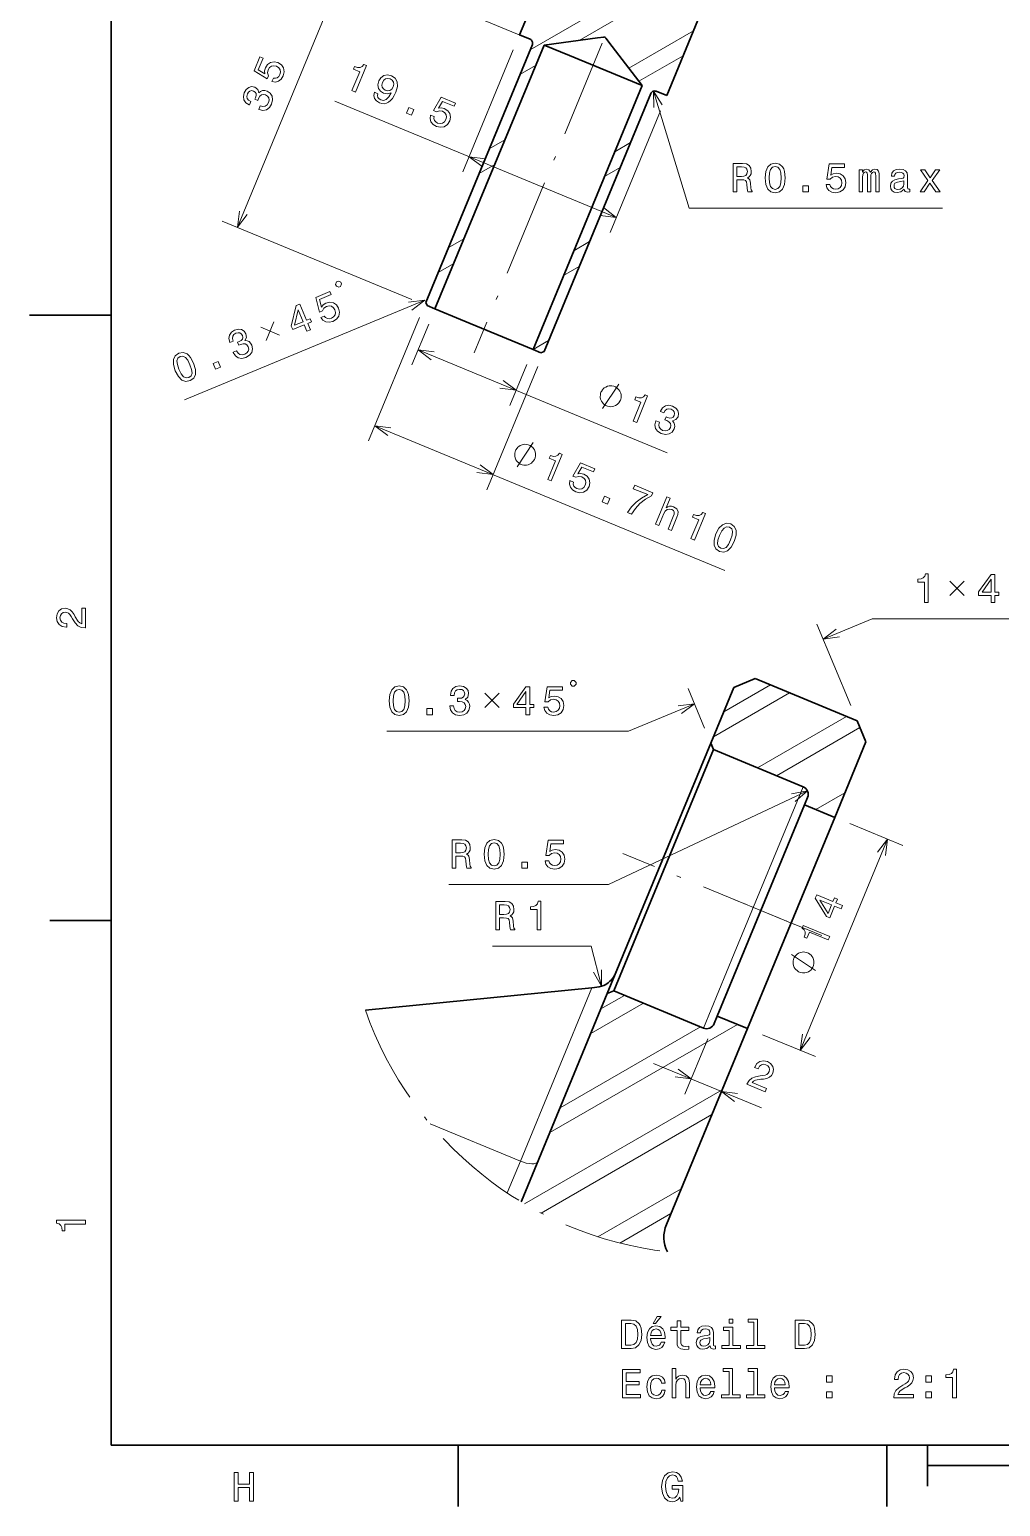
# Model space of a CAD drawing. Extents: x 0 to 420, y 0 to 297.
# Drawn here: x 0 to 118.9, y 2.5 to 183.5 of the extents above; entities that cross this region are included whole.
import ezdxf

# ---------------------------------------------------------------- set-up
doc = ezdxf.new("R2010")
doc.units = 0
doc.linetypes.add('DASHDOT', pattern=[18.5, 12, -3, 0.5, -3])

msp = doc.modelspace()

# ---------------------------------------------------------------- linework, layer by layer
at = {"color": 7, "lineweight": 35}
for p, q in [((10, 287), (10, 10)), ((61.587486, 181.661652), (48.524406, 150.054749)), ((49.657463, 149.261856), (63.026108, 181.608093)), ((61.671776, 144.296356), (75.040421, 176.642593)), ((76.097084, 175.664856), (63.034004, 144.057953)), ((83.447769, 96.03389), (74.68541, 74.832825)), ((83.773102, 95.250206), (75.327454, 74.815453)), ((41.143539, 63.315815), (68.891487, 66.050232)), ((70.766739, 65.351379), (60.245987, 39.895782)), ((78.001923, 37.04118), (87.932968, 61.069939)), ((10, 10), (410, 10)), ((110, 7.5), (310, 7.5))]:
    msp.add_line(p, q, dxfattribs=at)
at = {"color": 7, "lineweight": 13}
for p, q in [((61.177753, 182.372009), (36.979076, 192.373291)), ((61.32473, 181.025909), (80.119507, 191.877075)), ((25.45879, 159.263123), (38.827435, 191.60936)), ((37.405132, 174.713181), (71.872139, 160.468018)), ((80.787491, 161.60408), (111.839653, 161.60408)), ((46.838715, 150.426834), (23.610432, 160.027039)), ((48.404694, 150.343124), (18.999958, 138.136353)), ((47.587852, 144.254303), (78.119331, 131.635712)), ((42.282219, 134.951416), (85.186211, 117.219261)), ((103.203514, 111.284958), (125.328247, 111.284958)), ((73.350929, 97.530449), (43.754147, 97.530449)), ((94.770821, 90.704865), (86.325172, 70.270111)), ((95.293388, 90.207085), (70.911888, 78.713493)), ((94.408401, 58.393509), (105.103317, 84.2705)), ((68.891487, 66.050232), (60.118248, 44.822842)), ((63.723831, 48.310631), (86.703621, 61.578022)), ((60.629448, 39.595886), (84.833237, 53.569954)), ((62.668804, 38.463909), (83.579636, 50.536781))]:
    msp.add_line(p, q, dxfattribs=at)
at = {"color": 7, "lineweight": 35, "ltscale": 0.14939}
msp.add_line((60.022526, 182.849472), (62.30497, 188.371979), dxfattribs=at)
at = {"color": 7, "lineweight": 13, "ltscale": 0.333331}
msp.add_line((67.318962, 182.177277), (78.865906, 188.843903), dxfattribs=at)
at = {"color": 7, "lineweight": 35, "ltscale": 0.25}
for p, q in [((78.044006, 175.401215), (81.863617, 184.643005)), ((10, 148.5), (0, 148.5))]:
    msp.add_line(p, q, dxfattribs=at)
at = {"color": 7, "lineweight": 35, "ltscale": 0.035}
for p, q in [((61.316376, 182.314728), (60.022526, 182.849472)), ((78.044006, 175.401215), (76.750153, 175.935974))]:
    msp.add_line(p, q, dxfattribs=at)
at = {"color": 7, "lineweight": 13, "ltscale": 0.228446}
msp.add_line((73.409058, 178.765198), (81.322647, 183.334106), dxfattribs=at)
at = {"color": 7, "linetype": 'DASHDOT', "lineweight": 13}
for p, q in [((70.148613, 181.82399), (54.472687, 143.895157)), ((93.630432, 73.863632), (72.690819, 82.517944))]:
    msp.add_line(p, q, dxfattribs=at)
at = {"color": 7, "lineweight": 35, "ltscale": 0.084593}
for p, q in [((66.153282, 180.315643), (63.026108, 181.608093)), ((49.657463, 149.261856), (52.784634, 147.969391))]:
    msp.add_line(p, q, dxfattribs=at)
at = {"color": 7, "lineweight": 13, "ltscale": 0.403959}
for p, q in [((59.258606, 181.001114), (53.086739, 166.067902)), ((77.280083, 173.552856), (71.108215, 158.619659))]:
    msp.add_line(p, q, dxfattribs=at)
at = {"color": 7, "lineweight": 35, "ltscale": 0.240407}
for p, q in [((75.040421, 176.642593), (66.153282, 180.315643)), ((52.784634, 147.969391), (61.671776, 144.296356))]:
    msp.add_line(p, q, dxfattribs=at)
at = {"color": 7, "lineweight": 13, "ltscale": 0.156767}
msp.add_line((74.638466, 177.165588), (80.069046, 180.300934), dxfattribs=at)
at = {"color": 7, "lineweight": 13, "ltscale": 0.055384}
for p, q in [((60.071129, 177.992737), (61.989693, 179.100418)), ((56.310318, 168.893219), (58.228882, 170.000916)), ((71.689476, 168.53479), (73.60804, 169.642471)), ((55.056709, 165.860046), (56.975277, 166.967743)), ((70.435867, 165.501617), (72.354431, 166.609299)), ((51.295898, 156.760544), (53.214462, 157.868225)), ((66.675056, 156.4021), (68.593628, 157.509796)), ((50.042297, 153.727386), (51.960861, 154.835052)), ((65.421455, 153.368927), (67.340019, 154.476624))]:
    msp.add_line(p, q, dxfattribs=at)
at = {"color": 7, "lineweight": 13, "ltscale": 0.375}
msp.add_line((76.413368, 175.952148), (80.787491, 161.60408), dxfattribs=at)
at = {"color": 7, "lineweight": 35, "ltscale": 0.010607}
msp.add_line((48.687073, 149.662903), (48.524406, 150.054749), dxfattribs=at)
at = {"color": 7, "lineweight": 35, "ltscale": 0.02625}
for p, q in [((49.657463, 149.261856), (48.687073, 149.662903)), ((62.642166, 143.895294), (61.671776, 144.296356))]:
    msp.add_line(p, q, dxfattribs=at)
at = {"color": 7, "lineweight": 13, "ltscale": 0.408561}
for p, q in [((47.760483, 148.20639), (41.518295, 133.103058)), ((62.270084, 142.209595), (56.027893, 127.106255))]:
    msp.add_line(p, q, dxfattribs=at)
at = {"color": 7, "lineweight": 13, "ltscale": 0.135459}
for p, q in [((48.893536, 147.413498), (46.823929, 142.40596)), ((60.907852, 142.447998), (58.838249, 137.44046))]:
    msp.add_line(p, q, dxfattribs=at)
at = {"color": 7, "lineweight": 13, "ltscale": 0.054465}
msp.add_line((61.692474, 144.287811), (63.579208, 145.377106), dxfattribs=at)
at = {"color": 7, "lineweight": 35, "ltscale": 0.010606}
msp.add_line((62.642166, 143.895294), (63.034004, 144.057953), dxfattribs=at)
at = {"color": 7, "lineweight": 13, "ltscale": 0.270611}
msp.add_line((100.596222, 100.64798), (96.446075, 110.645226), dxfattribs=at)
at = {"color": 7, "lineweight": 13, "ltscale": 0.162158}
msp.add_line((97.212883, 108.798065), (103.203514, 111.284958), dxfattribs=at)
at = {"color": 7, "lineweight": 13, "ltscale": 0.165357}
msp.add_line((85.035095, 99.874519), (90.763237, 103.181664), dxfattribs=at)
at = {"color": 7, "lineweight": 35, "ltscale": 0.070711}
for p, q in [((86.2743, 102.872841), (88.886581, 103.957283)), ((102.447418, 96.188522), (101.362991, 98.800804))]:
    msp.add_line(p, q, dxfattribs=at)
at = {"color": 7, "lineweight": 35, "ltscale": 0.3375}
msp.add_line((88.886581, 103.957283), (101.362991, 98.800804), dxfattribs=at)
at = {"color": 7, "lineweight": 13, "ltscale": 0.131334}
msp.add_line((82.68103, 97.881081), (80.666862, 102.732994), dxfattribs=at)
at = {"color": 7, "lineweight": 35, "ltscale": 0.185001}
msp.add_line((86.2743, 102.872841), (83.447769, 96.03389), dxfattribs=at)
at = {"color": 7, "lineweight": 13, "ltscale": 0.268842}
msp.add_line((83.781494, 96.841347), (93.094437, 102.218178), dxfattribs=at)
at = {"color": 7, "lineweight": 13, "ltscale": 0.218788}
msp.add_line((81.43367, 100.885834), (73.350929, 97.530449), dxfattribs=at)
at = {"color": 7, "lineweight": 13, "ltscale": 0.315309}
msp.add_line((89.165428, 93.021561), (100.088043, 99.327736), dxfattribs=at)
at = {"color": 7, "lineweight": 13, "ltscale": 0.294932}
msp.add_line((91.496628, 92.058083), (101.713387, 97.956726), dxfattribs=at)
at = {"color": 7, "lineweight": 35, "ltscale": 0.021213}
for p, q in [((83.773102, 95.250206), (83.447769, 96.03389)), ((71.550423, 65.676712), (70.766739, 65.351379))]:
    msp.add_line(p, q, dxfattribs=at)
at = {"color": 7, "lineweight": 35, "ltscale": 0.250001}
msp.add_line((98.627785, 86.946686), (102.447418, 96.188522), dxfattribs=at)
at = {"color": 7, "lineweight": 35, "ltscale": 0.2975}
for p, q in [((94.770821, 90.704865), (83.773102, 95.250206)), ((82.548149, 61.131371), (71.550423, 65.676712))]:
    msp.add_line(p, q, dxfattribs=at)
at = {"color": 7, "lineweight": 35, "ltscale": 0.025}
for p, q in [((95.313034, 89.39872), (94.931068, 88.474533)), ((84.236252, 62.597782), (83.854286, 61.673595))]:
    msp.add_line(p, q, dxfattribs=at)
at = {"color": 7, "lineweight": 13, "ltscale": 0.10308}
msp.add_line((96.305702, 87.906395), (99.87648, 89.967987), dxfattribs=at)
at = {"color": 7, "lineweight": 35, "ltscale": 0.483683}
for p, q in [((94.931068, 88.474533), (87.541138, 70.594154)), ((91.237854, 69.066307), (98.627785, 86.946686))]:
    msp.add_line(p, q, dxfattribs=at)
at = {"color": 7, "lineweight": 35, "ltscale": 0.1}
for p, q in [((98.627785, 86.946686), (94.931068, 88.474533)), ((87.932968, 61.069939), (84.236252, 62.597782))]:
    msp.add_line(p, q, dxfattribs=at)
at = {"color": 7, "lineweight": 13, "ltscale": 0.175169}
for p, q in [((100.476189, 86.182884), (106.951675, 83.506577)), ((89.781273, 60.305893), (96.256752, 57.629585))]:
    msp.add_line(p, q, dxfattribs=at)
at = {"color": 7, "lineweight": 13, "ltscale": 0.488602}
msp.add_line((70.911888, 78.713493), (51.367798, 78.713493), dxfattribs=at)
at = {"color": 7, "linetype": 'DASHDOT', "lineweight": 13, "ltscale": 0.303258}
msp.add_line((97.037315, 72.455574), (85.826729, 77.08889), dxfattribs=at)
at = {"color": 7, "lineweight": 35, "ltscale": 0.1875}
for p, q in [((10, 74.300003), (2.5, 74.300003)), ((52.5, 10), (52.5, 2.5)), ((105, 10), (105, 2.5))]:
    msp.add_line(p, q, dxfattribs=at)
at = {"color": 7, "lineweight": 35, "ltscale": 0.256483}
msp.add_line((74.68541, 74.832825), (70.766739, 65.351379), dxfattribs=at)
at = {"color": 7, "lineweight": 35, "ltscale": 0.247213}
msp.add_line((75.327454, 74.815453), (71.550423, 65.676712), dxfattribs=at)
at = {"color": 7, "lineweight": 13, "ltscale": 0.301801}
msp.add_line((68.785919, 71.153946), (56.713875, 71.153946), dxfattribs=at)
at = {"color": 7, "lineweight": 13, "ltscale": 0.126515}
msp.add_line((70.058563, 66.255974), (68.785919, 71.153946), dxfattribs=at)
at = {"color": 7, "lineweight": 35, "ltscale": 0.21631}
for p, q in [((87.541138, 70.594154), (84.236252, 62.597782)), ((87.932968, 61.069939), (91.237854, 69.066307))]:
    msp.add_line(p, q, dxfattribs=at)
at = {"color": 7, "lineweight": 13, "ltscale": 0.247213}
msp.add_line((86.325172, 70.270111), (82.548149, 61.131371), dxfattribs=at)
at = {"color": 7, "lineweight": 13, "ltscale": 0.18637}
msp.add_line((68.738243, 60.443314), (75.19429, 64.170708), dxfattribs=at)
at = {"color": 7, "lineweight": 13, "ltscale": 0.082885}
msp.add_line((69.991852, 63.476482), (72.863083, 65.134193), dxfattribs=at)
at = {"color": 7, "lineweight": 13, "ltscale": 0.006045}
msp.add_line((84.163033, 62.420612), (84.372421, 62.541504), dxfattribs=at)
at = {"color": 7, "lineweight": 13, "ltscale": 0.496823}
msp.add_line((64.977432, 51.343803), (82.187889, 61.280266), dxfattribs=at)
at = {"color": 7, "lineweight": 13, "ltscale": 0.183418}
msp.add_line((83.09037, 59.825241), (80.288033, 53.044823), dxfattribs=at)
at = {"color": 7, "lineweight": 13, "ltscale": 0.357577}
msp.add_line((76.431061, 56.802986), (89.649651, 51.339767), dxfattribs=at)
at = {"color": 7, "lineweight": 13, "ltscale": 0.298896}
msp.add_line((49.06892, 49.389511), (60.118248, 44.822842), dxfattribs=at)
at = {"color": 7, "lineweight": 13, "ltscale": 0.105445}
msp.add_line((60.118248, 44.822842), (58.507217, 40.924858), dxfattribs=at)
at = {"color": 7, "lineweight": 35, "ltscale": 0.001626}
msp.add_line((60.220703, 39.835869), (60.245987, 39.895782), dxfattribs=at)
at = {"color": 7, "lineweight": 13, "ltscale": 0.294255}
msp.add_line((69.625542, 35.552181), (79.818825, 41.437275), dxfattribs=at)
at = {"color": 7, "lineweight": 13, "ltscale": 0.181046}
msp.add_line((72.29361, 34.783188), (78.565216, 38.404102), dxfattribs=at)
at = {"color": 7, "lineweight": 35, "ltscale": 0.125}
msp.add_line((110, 10), (110, 5), dxfattribs=at)
at = {"color": 7, "lineweight": 35}
for points in [[(70.461266, 182.590729), (70.449028, 182.590424), (70.336449, 182.576218), (69.576538, 182.475662), (63.026108, 181.608093)], [(70.461266, 182.590729), (70.468658, 182.587601), (70.477577, 182.57814), (70.58036, 182.445541), (71.380341, 181.404785), (75.040421, 176.642593)]]:
    msp.add_lwpolyline(points, dxfattribs=at)
at = {"color": 7, "lineweight": 13}
for points in [[(29.686928, 177.119324), (30.111496, 177.063904), (30.504177, 177.168991), (30.829308, 177.427521), (31.076439, 177.827423), (31.187103, 178.33284), (31.110901, 178.795441), (30.84367, 179.178741), (30.414188, 179.459915), (29.947983, 179.55983), (29.515278, 179.47673), (29.151745, 179.217712), (28.885654, 178.798355), (28.797112, 178.425674), (28.839195, 178.091782), (28.021553, 178.582504), (28.607155, 179.999405), (28.224964, 180.157364), (27.5103, 178.428192), (29.119545, 177.462952), (29.273647, 177.835815), (29.166317, 178.196686), (29.22963, 178.574341), (29.404182, 178.85144), (29.64772, 179.018188), (29.935818, 179.068283), (30.250637, 178.998184), (30.523083, 178.825562), (30.689819, 178.582031), (30.739918, 178.29393), (30.66983, 177.979111), (30.535107, 177.74556), (30.34893, 177.59877), (30.123348, 177.52829), (29.866074, 177.55278)], [(39.488071, 176.016388), (39.912209, 175.841095), (41.258705, 179.099014), (40.941765, 179.230011), (40.740364, 178.980362), (40.493595, 178.858627), (40.191017, 178.852707), (39.821384, 178.961823), (39.684616, 178.630905), (40.439671, 178.318832)], [(42.237442, 175.818665), (42.155174, 175.42157), (42.238087, 175.054428), (42.481823, 174.746323), (42.874329, 174.507706), (43.162804, 174.426682), (43.444504, 174.408478), (43.713955, 174.466278), (43.975826, 174.59816), (44.2216, 174.796722), (44.455128, 175.071274), (44.66597, 175.409775), (44.862644, 175.819626), (45.055019, 176.509552), (45.025051, 177.084), (44.780937, 177.523224), (44.324604, 177.831879), (43.833168, 177.936768), (43.395802, 177.855591), (43.029533, 177.603149), (42.775814, 177.200516), (42.665462, 176.72226), (42.7439, 176.291473), (42.981548, 175.94223), (43.367466, 175.700882), (43.842186, 175.608368), (44.284832, 175.741928), (43.996437, 175.255402), (43.69511, 174.948822), (43.376194, 174.824158), (43.035023, 174.883301), (42.806145, 175.016098), (42.67141, 175.191833), (42.622311, 175.403137), (42.666241, 175.641449)], [(43.229843, 177.018326), (43.395882, 177.28804), (43.620773, 177.462479), (43.885567, 177.522202), (44.172424, 177.463684), (44.426228, 177.298752), (44.576248, 177.067581), (44.614288, 176.789932), (44.546127, 176.479767), (44.373497, 176.207321), (44.152458, 176.042206), (43.882195, 175.995651), (43.578621, 176.066544), (43.341537, 176.219101), (43.196983, 176.437103), (43.155094, 176.705429)], [(28.079754, 173.719193), (28.112377, 173.705719), (28.590641, 173.595367), (29.016758, 173.67572), (29.373703, 173.932007), (29.641716, 174.356033), (29.762821, 174.873505), (29.707996, 175.321808), (29.478054, 175.689697), (29.09325, 175.94696), (28.802853, 176.023315), (28.536751, 176.013245), (28.294952, 175.916733), (28.076649, 175.745026), (27.950172, 176.151993), (27.593647, 176.424866), (27.201206, 176.505203), (26.843384, 176.418427), (26.536091, 176.163452), (26.290573, 175.741058), (26.191776, 175.290756), (26.263939, 174.884399), (26.503513, 174.539825), (26.908077, 174.290756), (26.940704, 174.277283), (27.112144, 174.692093), (26.829262, 174.852661), (26.664948, 175.062454), (26.615349, 175.312149), (26.682392, 175.6064), (26.819847, 175.833344), (26.990925, 175.970016), (27.193699, 176.011719), (27.425434, 175.965057), (27.636478, 175.82872), (27.744057, 175.65329), (27.756367, 175.419006), (27.674534, 175.141785), (27.594746, 174.961929), (27.962952, 174.809753), (28.048019, 175.041992), (28.211327, 175.318283), (28.413723, 175.491119), (28.649433, 175.546494), (28.906399, 175.494858), (29.155537, 175.331863), (29.300091, 175.113861), (29.337322, 174.847458), (29.261765, 174.545807), (29.0938, 174.271439), (28.865364, 174.114822), (28.585777, 174.072128), (28.256973, 174.147995)], [(46.155869, 173.26059), (46.799065, 172.994751), (47.086086, 173.689224), (46.44289, 173.955048)], [(49.122993, 173.022003), (49.067574, 172.597427), (49.172672, 172.204742), (49.431198, 171.879608), (49.8311, 171.632477), (50.336521, 171.52182), (50.799118, 171.598022), (51.182411, 171.86525), (51.4636, 172.294739), (51.563515, 172.760941), (51.480415, 173.193649), (51.22139, 173.557175), (50.802032, 173.823273), (50.429352, 173.911804), (50.095459, 173.86972), (50.586182, 174.687378), (52.003078, 174.101776), (52.161034, 174.483963), (50.431862, 175.198624), (49.466633, 173.589386), (49.8395, 173.435272), (50.200363, 173.542603), (50.578014, 173.479294), (50.855118, 173.304749), (51.021858, 173.061203), (51.071953, 172.773102), (51.001865, 172.458282), (50.829239, 172.185837), (50.585701, 172.019104), (50.297607, 171.969009), (49.98278, 172.039093), (49.749245, 172.173813), (49.602455, 172.359985), (49.531975, 172.585571), (49.55645, 172.84285)], [(86.180862, 163.60408), (86.649887, 163.60408), (86.649887, 165.081741), (87.12899, 165.081741), (87.482018, 165.06662), (87.703918, 164.996002), (87.824959, 164.82959), (87.875389, 164.532043), (87.900604, 164.07814), (87.930862, 163.780594), (87.991379, 163.60408), (88.52092, 163.60408), (88.52092, 163.699905), (88.40493, 163.84111), (88.364578, 164.103363), (88.329277, 164.668198), (88.243546, 165.086792), (88.127548, 165.217911), (87.945992, 165.313736), (88.14772, 165.439819), (88.288933, 165.616333), (88.379707, 165.838226), (88.409973, 166.10553), (88.339363, 166.529144), (88.137634, 166.846878), (87.804779, 167.038513), (87.350891, 167.10408), (86.180862, 167.10408)], [(87.219772, 166.675415), (87.527405, 166.645142), (87.744263, 166.549316), (87.880432, 166.372803), (87.925819, 166.095428), (87.875389, 165.802933), (87.73922, 165.626419), (87.507233, 165.535645), (87.189507, 165.510422), (86.649887, 165.510422), (86.649887, 166.675415)], [(90.126106, 165.313736), (90.201759, 164.521942), (90.438789, 163.957108), (90.817032, 163.614166), (91.341522, 163.50322), (91.860977, 163.614166), (92.23922, 163.957108), (92.471207, 164.521942), (92.551903, 165.313736), (92.471207, 166.100479), (92.375389, 166.413162), (92.23922, 166.670364), (91.860977, 167.013306), (91.341522, 167.129303), (90.817032, 167.013306), (90.438789, 166.665314), (90.201759, 166.100479)], [(90.61026, 165.313736), (90.650604, 165.923965), (90.776688, 166.362732), (91.003632, 166.619934), (91.341522, 166.710709), (91.674377, 166.619934), (91.901321, 166.362732), (92.027405, 165.923965), (92.067749, 165.313736), (92.027405, 164.698456), (91.901321, 164.259705), (91.674377, 164.002502), (91.341522, 163.916763), (91.003632, 164.002502), (90.776688, 164.259705), (90.650604, 164.698456)], [(97.562851, 164.516907), (97.673805, 164.103363), (97.920921, 163.780594), (98.284035, 163.578857), (98.748009, 163.50322), (99.257378, 163.593994), (99.655792, 163.84111), (99.907951, 164.234482), (100.003777, 164.7388), (99.918037, 165.207825), (99.675964, 165.575989), (99.297722, 165.813019), (98.808533, 165.898743), (98.430283, 165.838226), (98.137779, 165.671799), (98.278992, 166.614883), (99.812134, 166.614883), (99.812134, 167.028427), (97.941093, 167.028427), (97.663719, 165.172516), (98.067177, 165.172516), (98.35968, 165.409561), (98.73288, 165.495285), (99.055649, 165.439819), (99.302765, 165.278427), (99.459106, 165.031311), (99.51458, 164.713593), (99.459106, 164.395874), (99.297722, 164.148743), (99.050606, 163.992401), (98.73288, 163.936935), (98.465591, 163.972229), (98.25882, 164.088226), (98.107521, 164.269791), (98.031876, 164.516907)], [(101.629135, 163.60408), (102.037636, 163.60408), (102.037636, 165.414597), (102.062851, 165.686935), (102.138504, 165.883621), (102.254494, 165.999619), (102.405792, 166.044998), (102.526833, 166.004654), (102.607521, 165.903793), (102.647865, 165.73233), (102.662994, 165.505371), (102.662994, 163.60408), (103.04628, 163.60408), (103.04628, 165.414597), (103.071503, 165.681885), (103.147148, 165.878571), (103.268188, 165.999619), (103.419479, 166.044998), (103.54052, 166.004654), (103.621208, 165.903793), (103.671646, 165.505371), (103.671646, 163.60408), (104.080147, 163.60408), (104.080147, 165.475113), (104.054932, 165.863449), (103.974236, 166.160995), (103.812851, 166.34256), (103.550606, 166.408112), (103.242966, 166.307251), (103.005936, 166.01474), (102.819336, 166.302216), (102.506653, 166.408112), (102.219193, 166.307251), (102.022507, 166.024826), (102.022507, 166.312286), (101.629135, 166.312286)], [(107.150459, 163.957108), (107.150459, 163.941971), (107.175674, 163.770508), (107.251328, 163.649475), (107.569046, 163.55365), (107.81617, 163.593994), (107.81617, 163.936935), (107.710258, 163.921799), (107.569046, 163.987366), (107.543831, 164.189087), (107.543831, 165.59111), (107.483315, 165.949188), (107.306801, 166.20134), (106.999161, 166.352631), (106.565445, 166.408112), (106.141815, 166.347595), (105.829132, 166.176117), (105.632446, 165.908844), (105.566887, 165.555817), (105.566887, 165.525543), (105.965302, 165.525543), (106.000603, 165.737366), (106.111557, 165.888672), (106.293114, 165.979431), (106.550316, 166.01474), (106.79744, 165.989532), (106.973946, 165.913879), (107.079857, 165.782745), (107.115158, 165.601196), (107.094986, 165.389374), (107.014297, 165.283478), (106.812561, 165.233047), (106.434326, 165.192688), (106.000603, 165.101913), (105.69297, 164.940536), (105.511414, 164.68837), (105.455933, 164.31517), (105.506371, 163.98233), (105.662704, 163.735199), (105.914871, 163.578857), (106.262856, 163.523392), (106.731873, 163.629303)], [(107.100029, 164.552216), (107.039513, 164.289963), (106.878128, 164.088226), (106.636047, 163.957108), (106.338501, 163.911713), (106.146858, 163.936935), (106.010689, 164.017624), (105.924957, 164.158844), (105.899742, 164.35553), (105.919914, 164.532043), (106.000603, 164.658112), (106.323372, 164.799316), (106.731873, 164.859848), (107.100029, 164.980881)], [(109.600464, 163.60408), (110.296425, 164.658112), (111.012566, 163.60408), (111.54715, 163.60408), (110.57885, 165.001053), (111.491669, 166.312286), (110.977264, 166.312286), (110.316597, 165.328857), (109.655937, 166.312286), (109.131439, 166.312286), (110.029137, 164.996002), (109.081009, 163.60408)], [(94.729568, 163.60408), (95.425529, 163.60408), (95.425529, 164.35553), (94.729568, 164.35553)], [(37.884315, 151.930908), (38.099815, 152.020355), (38.225857, 152.325317), (38.136398, 152.540833), (37.831432, 152.66687), (37.615932, 152.577408), (37.489891, 152.272446), (37.579353, 152.056946)], [(35.6726, 148.211502), (35.933624, 147.872101), (36.28561, 147.668747), (36.698315, 147.621658), (37.155842, 147.729675), (37.591476, 148.00882), (37.864697, 148.389801), (37.94677, 148.849792), (37.841908, 149.35231), (37.582897, 149.752625), (37.21817, 149.999817), (36.777954, 150.07373), (36.293274, 149.965347), (35.96714, 149.764435), (35.760796, 149.498581), (35.529633, 150.423737), (36.94561, 151.011536), (36.787056, 151.393494), (35.059002, 150.676117), (35.514385, 148.855698), (35.887012, 149.010376), (36.066288, 149.341446), (36.378094, 149.563721), (36.697464, 149.63623), (36.987576, 149.581924), (37.226711, 149.413635), (37.399765, 149.141464), (37.470348, 148.826752), (37.416042, 148.536636), (37.247749, 148.297501), (36.975578, 148.124451), (36.715176, 148.054565), (36.479733, 148.082428), (36.27039, 148.192108), (36.105774, 148.391327)], [(33.983383, 146.521912), (34.402588, 146.695923), (34.070011, 147.49707), (34.531136, 147.688507), (34.376446, 148.061127), (33.915321, 147.869705), (33.089676, 149.858597), (32.665813, 149.682632), (32.060013, 147.143188), (32.230167, 146.733307), (33.650806, 147.323059)], [(32.46674, 147.268356), (32.894768, 149.144257), (33.496117, 147.695679)], [(24.940887, 143.958496), (24.954422, 143.925888), (25.214573, 143.509674), (25.572708, 143.265198), (26.006336, 143.194016), (26.495674, 143.304321), (26.947216, 143.58461), (27.225449, 143.940369), (27.322987, 144.363098), (27.232803, 144.817108), (27.081459, 145.076447), (26.886173, 145.257492), (26.64695, 145.360214), (26.371166, 145.393158), (26.569511, 145.77037), (26.510349, 146.215424), (26.289661, 146.549728), (25.975292, 146.741394), (25.577702, 146.778381), (25.105415, 146.653305), (24.717148, 146.404755), (24.480835, 146.066391), (24.406586, 145.653336), (24.516544, 145.191147), (24.530079, 145.158539), (24.944626, 145.330643), (24.858135, 145.644211), (24.890293, 145.908737), (25.031784, 146.120361), (25.287258, 146.281036), (25.544933, 146.344315), (25.762535, 146.319977), (25.93541, 146.206085), (26.066277, 146.009232), (26.119102, 145.763596), (26.071121, 145.563477), (25.914165, 145.389114), (25.660271, 145.250946), (25.476681, 145.180191), (25.629436, 144.812225), (25.853802, 144.91629), (26.16465, 144.996185), (26.429974, 144.975281), (26.635803, 144.847763), (26.780994, 144.629547), (26.841908, 144.338135), (26.789974, 144.081757), (26.627922, 143.867065), (26.361198, 143.707184), (26.048416, 143.631958), (25.77615, 143.682739), (25.54826, 143.85025), (25.369408, 144.136383)], [(17.857124, 141.678528), (18.230568, 140.976257), (18.66605, 140.545471), (19.14687, 140.373749), (19.673824, 140.472382), (20.111042, 140.774017), (20.328892, 141.235764), (20.326588, 141.846375), (20.097538, 142.608612), (19.721375, 143.304291), (19.512989, 143.556335), (19.288616, 143.741669), (18.807793, 143.913391), (18.283566, 143.82135), (17.843624, 143.513123), (17.627705, 143.046722), (17.625351, 142.434174)], [(18.304276, 141.864166), (18.107574, 142.443237), (18.055798, 142.896805), (18.166786, 143.221359), (18.444054, 143.434753), (18.786274, 143.478531), (19.09449, 143.328003), (19.379162, 142.9711), (19.650387, 142.422974), (19.849026, 141.839249), (19.900803, 141.385681), (19.789814, 141.061127), (19.51527, 140.854309), (19.170322, 140.803955), (18.862106, 140.954498), (18.577438, 141.311371)], [(22.764278, 141.864532), (23.407059, 142.131363), (23.11895, 142.825378), (22.47617, 142.558533)], [(72.368927, 138.070007), (72.41349, 138.177826), (72.448708, 138.415741), (72.461639, 138.599762), (72.452293, 138.729858), (72.411316, 138.936157), (72.316429, 139.164734), (72.199257, 139.339386), (72.113716, 139.437866), (71.974266, 139.558624), (71.780907, 139.70166), (71.673088, 139.746216), (71.565262, 139.790771), (71.327339, 139.825989), (71.143326, 139.838928), (71.013229, 139.829575), (70.806931, 139.788605), (70.578362, 139.69371), (70.403694, 139.576538), (70.305222, 139.490997), (70.184471, 139.351547), (70.041435, 139.158188), (69.996872, 139.050369), (69.952309, 138.942535), (69.917099, 138.70462), (69.904167, 138.520615), (69.913513, 138.390503), (69.954491, 138.184219), (70.049377, 137.955643), (70.16655, 137.780975), (70.25209, 137.682495), (70.391541, 137.561752), (70.5849, 137.418716), (70.692719, 137.374146), (70.800537, 137.32959), (71.03846, 137.294373), (71.222473, 137.281448), (71.352577, 137.290802), (71.558868, 137.331772), (71.787445, 137.426666), (71.962105, 137.543823), (72.060577, 137.629364), (72.181335, 137.768814), (72.324371, 137.962189)], [(73.943695, 135.525574), (74.367828, 135.350281), (75.714325, 138.608215), (75.397392, 138.739197), (75.195992, 138.489563), (74.949219, 138.367813), (74.646645, 138.361908), (74.277008, 138.471008), (74.140236, 138.140106), (74.895294, 137.828033)], [(76.725746, 135.565384), (76.712257, 135.532745), (76.601906, 135.054504), (76.682274, 134.628372), (76.93856, 134.271423), (77.362579, 134.003418), (77.880051, 133.882324), (78.328354, 133.937134), (78.696243, 134.167084), (78.953506, 134.55188), (79.029869, 134.842285), (79.019798, 135.108383), (78.923279, 135.350189), (78.751572, 135.568481), (79.158546, 135.694962), (79.431412, 136.051483), (79.511749, 136.443939), (79.424988, 136.801758), (79.169998, 137.109039), (78.747604, 137.354553), (78.297302, 137.453354), (77.890945, 137.381195), (77.546371, 137.141632), (77.29731, 136.737061), (77.283821, 136.704437), (77.698639, 136.53299), (77.859207, 136.815872), (78.069, 136.980194), (78.318695, 137.029785), (78.612946, 136.962738), (78.839905, 136.825287), (78.976563, 136.654205), (79.018265, 136.451431), (78.971603, 136.219696), (78.835266, 136.008652), (78.659836, 135.901077), (78.425552, 135.888763), (78.148331, 135.970612), (77.968483, 136.050385), (77.816299, 135.68219), (78.048538, 135.597107), (78.324829, 135.433807), (78.497658, 135.231415), (78.55304, 134.995697), (78.501404, 134.738739), (78.338409, 134.489594), (78.120415, 134.345032), (77.854004, 134.3078), (77.552353, 134.383362), (77.277985, 134.551331), (77.121376, 134.77977), (77.078674, 135.059357), (77.154541, 135.388153)], [(61.894798, 130.903229), (61.939358, 131.011047), (61.974571, 131.248962), (61.987503, 131.432983), (61.978157, 131.56308), (61.93718, 131.769379), (61.842293, 131.997955), (61.725121, 132.172607), (61.63958, 132.271088), (61.50013, 132.391846), (61.30677, 132.534882), (61.198952, 132.579437), (61.091133, 132.623993), (60.85321, 132.65921), (60.669197, 132.67215), (60.539093, 132.662796), (60.332802, 132.621826), (60.104225, 132.526932), (59.929562, 132.40976), (59.831089, 132.324219), (59.710335, 132.184769), (59.567299, 131.991409), (59.522739, 131.883591), (59.478176, 131.775757), (59.442963, 131.537842), (59.430031, 131.353836), (59.439377, 131.223724), (59.480354, 131.017441), (59.575241, 130.788864), (59.692413, 130.614197), (59.777954, 130.515717), (59.917404, 130.394974), (60.110764, 130.251938), (60.218582, 130.207367), (60.326405, 130.162811), (60.564327, 130.127594), (60.748337, 130.11467), (60.878441, 130.124023), (61.084732, 130.164993), (61.313309, 130.259888), (61.487972, 130.377045), (61.586445, 130.462585), (61.707199, 130.602036), (61.850235, 130.79541)], [(63.469559, 128.358795), (63.893696, 128.183502), (65.240189, 131.441437), (64.923256, 131.572418), (64.721855, 131.322784), (64.475082, 131.201035), (64.172508, 131.195129), (63.802872, 131.30423), (63.666107, 130.973328), (64.421158, 130.661255)], [(66.198982, 128.218445), (66.143562, 127.793877), (66.248657, 127.401192), (66.507187, 127.076065), (66.907089, 126.828934), (67.412506, 126.718269), (67.875107, 126.794472), (68.2584, 127.061699), (68.539589, 127.491188), (68.639503, 127.95739), (68.556404, 128.390106), (68.297379, 128.753632), (67.878021, 129.019714), (67.505341, 129.108261), (67.171448, 129.066177), (67.66217, 129.88382), (69.079063, 129.298218), (69.237022, 129.680405), (67.507851, 130.395081), (66.542618, 128.785828), (66.915489, 128.631714), (67.276352, 128.739059), (67.653999, 128.675751), (67.931107, 128.50119), (68.097847, 128.25766), (68.147942, 127.969559), (68.07785, 127.654732), (67.905228, 127.382294), (67.66169, 127.215553), (67.373596, 127.165451), (67.058769, 127.235542), (66.825226, 127.370262), (66.678444, 127.556442), (66.607964, 127.782021), (66.632439, 128.039307)], [(73.263855, 124.310829), (73.734596, 124.116272), (74.206253, 124.821739), (74.773232, 125.427788), (75.430885, 125.936325), (76.187721, 126.354767), (76.347603, 126.741615), (74.129044, 127.658539), (73.953751, 127.234406), (75.724869, 126.502403), (74.952126, 126.085083), (74.293663, 125.587791), (73.734383, 125.000389)], [(70.13736, 125.603004), (70.780556, 125.337173), (71.067581, 126.031639), (70.424385, 126.29747)], [(76.676918, 122.900215), (77.087074, 122.730698), (77.684235, 124.17556), (77.862946, 124.489143), (78.098282, 124.675644), (78.369659, 124.738106), (78.672424, 124.678459), (78.876884, 124.539391), (78.964699, 124.355759), (78.947929, 124.117119), (78.855652, 123.827843), (78.210335, 122.266457), (78.620491, 122.096939), (79.300484, 123.742218), (79.41861, 124.080841), (79.448364, 124.390511), (79.277397, 124.755844), (78.885201, 125.021622), (78.638672, 125.085312), (78.401657, 125.07959), (78.176079, 125.009109), (77.971252, 124.870026), (78.470169, 126.077187), (78.060013, 126.246704)], [(81.010567, 121.109123), (81.434708, 120.93383), (82.781204, 124.191757), (82.464264, 124.322746), (82.262863, 124.073112), (82.016098, 123.951363), (81.713516, 123.94545), (81.343887, 124.054565), (81.207115, 123.723648), (81.962173, 123.411583)], [(84.076973, 121.691704), (83.84446, 120.931053), (83.847771, 120.318504), (84.066345, 119.857094), (84.50869, 119.554214), (85.031136, 119.458344), (85.511688, 119.630806), (85.941833, 120.064209), (86.31884, 120.765144), (86.544777, 121.523056), (86.575653, 121.848625), (86.54805, 122.138344), (86.329475, 122.599754), (85.893715, 122.905365), (85.364685, 122.998505), (84.882202, 122.821373), (84.447395, 122.3899)], [(84.524414, 121.506775), (84.794792, 122.055328), (85.078896, 122.412666), (85.386879, 122.563683), (85.733826, 122.518517), (86.006775, 122.30748), (86.118271, 121.983093), (86.0672, 121.529442), (85.871399, 120.950073), (85.599106, 120.396858), (85.314995, 120.03952), (85.007011, 119.888504), (84.666649, 119.936409), (84.387123, 120.144707), (84.275627, 120.469093), (84.326691, 120.922745)], [(109.630753, 113.284958), (110.089684, 113.284958), (110.089684, 116.810165), (109.746742, 116.810165), (109.655968, 116.502533), (109.474411, 116.295761), (109.197029, 116.174728), (108.813751, 116.134377), (108.813751, 115.776306), (109.630753, 115.776306)], [(117.784927, 113.284958), (118.238815, 113.284958), (118.238815, 114.15239), (118.738098, 114.15239), (118.738098, 114.555847), (118.238815, 114.555847), (118.238815, 116.709305), (117.779877, 116.709305), (116.246742, 114.596191), (116.246742, 114.15239), (117.784927, 114.15239)], [(116.670372, 114.555847), (117.784927, 116.12429), (117.784927, 114.555847)], [(6.833213, 110.169449), (6.833213, 112.575073), (6.399496, 112.575073), (6.399496, 110.673775), (6.162464, 110.779686), (5.965778, 110.961243), (5.607709, 111.521034), (5.456412, 111.818588), (5.239553, 112.151443), (4.987392, 112.388474), (4.689842, 112.524643), (4.351945, 112.575073), (3.928314, 112.489334), (3.595461, 112.252304), (3.383646, 111.889191), (3.307997, 111.420174), (3.393732, 110.93602), (3.630764, 110.567871), (4.009006, 110.330833), (4.508286, 110.250145), (4.578891, 110.250145), (4.578891, 110.709076), (4.538545, 110.709076), (4.195605, 110.754463), (3.943444, 110.890633), (3.782061, 111.107491), (3.726585, 111.394958), (3.777017, 111.687462), (3.903098, 111.90432), (4.099784, 112.045532), (4.346902, 112.095963), (4.578891, 112.060661), (4.775577, 111.964844), (4.947046, 111.803459), (5.098343, 111.581558), (5.259727, 111.284004), (5.572406, 110.789772), (5.90526, 110.441788), (6.308718, 110.235016), (6.818084, 110.169449)], [(66.484261, 103.030449), (66.717598, 103.030449), (66.950928, 103.263779), (66.950928, 103.497116), (66.717598, 103.730453), (66.484261, 103.730453), (66.250931, 103.497116), (66.250931, 103.263779)], [(44.05674, 101.240105), (44.132389, 100.448318), (44.369419, 99.883476), (44.747662, 99.540535), (45.27216, 99.429588), (45.791611, 99.540535), (46.169853, 99.883476), (46.40184, 100.448318), (46.482533, 101.240105), (46.40184, 102.026848), (46.306019, 102.339531), (46.169853, 102.596733), (45.791611, 102.939674), (45.27216, 103.055664), (44.747662, 102.939674), (44.369419, 102.59169), (44.132389, 102.026848)], [(44.54089, 101.240105), (44.581238, 101.850334), (44.707317, 102.289093), (44.934261, 102.546303), (45.27216, 102.637077), (45.605011, 102.546303), (45.831955, 102.289093), (45.958038, 101.850334), (45.998383, 101.240105), (45.958038, 100.624832), (45.831955, 100.186066), (45.605011, 99.928864), (45.27216, 99.843132), (44.934261, 99.928864), (44.707317, 100.186066), (44.581238, 100.624832)], [(51.473312, 100.629875), (51.473312, 100.594574), (51.554001, 100.11042), (51.791035, 99.747307), (52.16423, 99.51532), (52.65847, 99.429588), (53.182964, 99.51532), (53.576336, 99.737221), (53.828499, 100.090248), (53.919273, 100.544144), (53.878929, 100.84169), (53.767979, 101.083763), (53.586426, 101.270363), (53.344349, 101.406532), (53.672157, 101.678864), (53.788155, 102.112579), (53.712502, 102.505951), (53.495644, 102.803505), (53.142616, 102.990105), (52.65847, 103.055664), (52.204578, 102.974976), (51.856598, 102.753075), (51.62965, 102.400047), (51.554001, 101.93103), (51.554001, 101.895721), (52.00285, 101.895721), (52.043198, 102.218491), (52.17432, 102.450478), (52.386135, 102.59169), (52.683685, 102.64212), (52.94593, 102.601776), (53.137573, 102.495865), (53.253571, 102.324402), (53.298958, 102.092407), (53.253571, 101.845291), (53.13253, 101.678864), (52.920715, 101.578003), (52.633255, 101.547745), (52.436569, 101.552788), (52.436569, 101.154373), (52.683685, 101.164459), (53.001411, 101.119064), (53.238441, 100.998032), (53.37965, 100.801346), (53.430084, 100.544144), (53.374607, 100.251633), (53.228355, 100.034775), (52.996365, 99.898605), (52.688728, 99.853218), (52.371006, 99.903648), (52.139015, 100.054947), (51.992764, 100.29702), (51.937286, 100.629875)], [(60.807606, 99.530449), (61.261497, 99.530449), (61.261497, 100.397888), (61.760777, 100.397888), (61.760777, 100.801346), (61.261497, 100.801346), (61.261497, 102.954803), (60.802563, 102.954803), (59.269421, 100.84169), (59.269421, 100.397888), (60.807606, 100.397888)], [(59.693054, 100.801346), (60.807606, 102.369789), (60.807606, 100.801346)], [(63.01553, 100.443275), (63.12648, 100.029732), (63.3736, 99.706963), (63.73671, 99.505234), (64.200691, 99.429588), (64.710052, 99.520363), (65.108475, 99.767487), (65.360634, 100.160858), (65.456451, 100.665176), (65.37072, 101.134201), (65.128647, 101.50235), (64.750397, 101.73938), (64.261208, 101.825119), (63.882965, 101.764603), (63.590458, 101.598175), (63.731667, 102.54126), (65.264809, 102.54126), (65.264809, 102.954803), (63.393772, 102.954803), (63.116394, 101.098892), (63.519852, 101.098892), (63.812363, 101.335922), (64.185562, 101.421661), (64.508324, 101.366188), (64.755447, 101.204803), (64.911789, 100.957687), (64.967262, 100.639961), (64.911789, 100.322235), (64.750397, 100.075119), (64.503281, 99.918777), (64.185562, 99.863304), (63.918266, 99.898605), (63.711494, 100.014603), (63.5602, 100.196159), (63.48455, 100.443275)], [(48.660198, 99.530449), (49.356163, 99.530449), (49.356163, 100.281891), (48.660198, 100.281891)], [(51.761169, 80.713493), (52.230186, 80.713493), (52.230186, 82.191162), (52.709297, 82.191162), (53.062321, 82.176033), (53.284222, 82.105423), (53.405258, 81.938995), (53.455692, 81.641449), (53.480907, 81.187561), (53.511169, 80.890007), (53.571686, 80.713493), (54.101227, 80.713493), (54.101227, 80.809319), (53.985229, 80.950523), (53.944885, 81.212776), (53.909584, 81.777618), (53.823849, 82.196205), (53.707855, 82.327332), (53.526299, 82.423149), (53.728027, 82.549232), (53.869236, 82.725746), (53.960014, 82.947647), (53.990273, 83.214935), (53.91967, 83.638565), (53.717941, 83.956291), (53.385086, 84.147934), (52.931198, 84.213493), (51.761169, 84.213493)], [(52.800072, 83.784821), (53.107712, 83.754562), (53.32457, 83.658737), (53.460735, 83.482224), (53.506126, 83.204849), (53.455692, 82.912338), (53.319527, 82.735832), (53.087536, 82.64505), (52.769814, 82.619835), (52.230186, 82.619835), (52.230186, 83.784821)], [(55.706413, 82.423149), (55.782063, 81.631363), (56.019096, 81.066521), (56.397335, 80.723579), (56.921829, 80.612633), (57.441284, 80.723579), (57.819527, 81.066521), (58.051514, 81.631363), (58.132206, 82.423149), (58.051514, 83.209892), (57.955696, 83.522575), (57.819527, 83.779778), (57.441284, 84.122719), (56.921829, 84.238708), (56.397335, 84.122719), (56.019096, 83.774734), (55.782063, 83.209892)], [(56.190563, 82.423149), (56.230911, 83.033379), (56.356991, 83.472137), (56.583935, 83.729347), (56.921829, 83.820122), (57.254684, 83.729347), (57.481628, 83.472137), (57.607712, 83.033379), (57.648056, 82.423149), (57.607712, 81.807877), (57.481628, 81.369118), (57.254684, 81.111908), (56.921829, 81.026176), (56.583935, 81.111908), (56.356991, 81.369118), (56.230911, 81.807877)], [(63.143158, 81.62632), (63.254108, 81.212776), (63.501228, 80.890007), (63.864338, 80.688278), (64.328316, 80.612633), (64.837677, 80.703407), (65.236099, 80.950523), (65.488258, 81.343895), (65.584076, 81.848221), (65.498344, 82.317238), (65.256271, 82.685394), (64.878029, 82.922432), (64.388832, 83.008163), (64.01059, 82.947647), (63.718086, 82.781219), (63.859295, 83.724304), (65.392441, 83.724304), (65.392441, 84.137848), (63.5214, 84.137848), (63.244022, 82.281937), (63.64748, 82.281937), (63.939987, 82.518967), (64.313187, 82.604706), (64.635956, 82.549232), (64.883072, 82.387848), (65.039413, 82.140732), (65.094887, 81.823006), (65.039413, 81.50528), (64.878029, 81.258163), (64.630905, 81.101822), (64.313187, 81.046349), (64.045898, 81.08165), (63.839123, 81.197647), (63.687828, 81.379204), (63.612175, 81.62632)], [(60.309872, 80.713493), (61.005836, 80.713493), (61.005836, 81.464935), (60.309872, 81.464935)], [(57.107246, 73.153946), (57.576267, 73.153946), (57.576267, 74.631615), (58.055374, 74.631615), (58.408401, 74.616486), (58.630302, 74.545883), (58.751339, 74.379456), (58.801773, 74.081902), (58.826988, 73.628014), (58.857246, 73.33046), (58.917763, 73.153946), (59.447304, 73.153946), (59.447304, 73.249771), (59.33131, 73.390984), (59.290962, 73.653229), (59.255661, 74.218071), (59.16993, 74.636658), (59.053932, 74.767784), (58.872375, 74.863602), (59.074104, 74.989685), (59.215317, 75.166199), (59.306091, 75.3881), (59.336353, 75.655388), (59.265747, 76.079018), (59.064018, 76.396744), (58.731167, 76.588387), (58.277275, 76.653946), (57.107246, 76.653946)], [(58.146149, 76.225273), (58.453789, 76.195015), (58.670647, 76.099197), (58.806816, 75.922684), (58.852203, 75.645302), (58.801773, 75.352798), (58.665604, 75.176285), (58.433617, 75.085503), (58.115891, 75.060287), (57.576267, 75.060287), (57.576267, 76.225273)], [(62.177132, 73.153946), (62.636063, 73.153946), (62.636063, 76.679169), (62.293125, 76.679169), (62.202347, 76.371529), (62.02079, 76.164757), (61.743412, 76.043716), (61.36013, 76.003372), (61.36013, 75.645302), (62.177132, 75.645302)], [(99.408119, 75.726768), (99.58149, 76.14624), (98.779823, 76.47757), (98.970528, 76.938995), (98.597664, 77.093102), (98.40696, 76.631676), (96.416779, 77.454216), (96.241486, 77.030075), (97.608772, 74.806053), (98.018929, 74.636536), (98.606453, 76.058098)], [(97.807869, 75.182152), (96.784065, 76.811287), (98.233589, 76.212204)], [(97.840485, 71.933777), (98.015778, 72.35791), (94.757851, 73.704407), (94.626862, 73.387474), (94.876495, 73.186073), (94.998245, 72.939301), (95.004158, 72.636726), (94.895042, 72.26709), (95.225967, 72.130318), (95.538025, 72.885376)], [(95.296059, 70.359009), (95.18824, 70.403572), (94.950317, 70.438789), (94.766304, 70.451721), (94.6362, 70.442375), (94.429909, 70.401398), (94.201332, 70.306503), (94.026672, 70.189339), (93.9282, 70.103798), (93.807449, 69.964348), (93.664413, 69.770988), (93.61985, 69.663162), (93.575287, 69.555344), (93.54007, 69.317421), (93.527138, 69.133408), (93.536484, 69.003311), (93.577469, 68.797012), (93.672356, 68.568443), (93.78952, 68.393776), (93.875061, 68.295303), (94.014511, 68.174553), (94.20787, 68.031517), (94.315697, 67.986954), (94.423515, 67.94239), (94.661438, 67.907181), (94.845451, 67.894241), (94.975548, 67.903595), (95.181847, 67.944572), (95.410416, 68.039459), (95.585083, 68.156631), (95.683556, 68.242165), (95.804306, 68.381615), (95.947342, 68.574982), (95.991905, 68.6828), (96.036469, 68.790619), (96.071686, 69.028542), (96.084618, 69.212555), (96.075264, 69.342659), (96.034286, 69.54895), (95.9394, 69.777527), (95.822235, 69.952187), (95.736694, 70.050659), (95.597244, 70.171417), (95.403885, 70.314445)], [(87.873413, 54.237968), (90.096634, 53.319115), (90.262299, 53.719948), (88.505157, 54.446167), (88.693573, 54.624779), (88.936493, 54.737202), (89.590614, 54.854301), (89.923393, 54.88047), (90.313843, 54.953751), (90.629211, 55.096256), (90.868713, 55.319237), (91.04438, 55.612251), (91.126961, 56.036507), (91.035034, 56.434662), (90.780365, 56.769112), (90.375801, 57.018169), (89.895607, 57.123863), (89.464828, 57.045425), (89.101295, 56.7864), (88.836021, 56.355797), (88.809052, 56.290543), (89.233185, 56.11525), (89.248596, 56.152534), (89.421532, 56.452133), (89.643692, 56.633167), (89.905754, 56.699482), (90.192612, 56.640953), (90.443672, 56.482616), (90.595932, 56.283264), (90.651314, 56.047554), (90.603531, 55.799911), (90.482292, 55.598995), (90.318611, 55.453823), (90.103966, 55.356995), (89.841103, 55.301929), (89.504471, 55.266434), (88.928276, 55.166245), (88.479538, 54.991543), (88.134338, 54.697655), (87.879189, 54.251953)], [(6.833213, 37.109222), (6.833213, 37.568153), (3.307997, 37.568153), (3.307997, 37.225216), (3.615634, 37.134438), (3.822406, 36.952881), (3.943444, 36.675503), (3.98379, 36.292217), (4.341859, 36.292217), (4.341859, 37.109222)], [(73.690414, 25.341042), (72.525429, 25.341042), (72.525429, 21.841042), (73.690414, 21.841042), (74.240128, 21.951992), (74.648628, 22.289888), (74.900787, 22.839602), (74.991562, 23.591042), (74.910873, 24.357613), (74.810013, 24.660206), (74.6688, 24.902281), (74.2603, 25.230091), (73.993004, 25.310781)], [(76.383499, 24.91741), (76.681046, 24.91741), (77.382057, 25.774759), (76.887817, 25.774759)], [(86.167358, 25.462078), (85.698341, 25.462078), (85.698341, 24.957756), (86.167358, 24.957756)], [(88.714188, 25.088881), (88.714188, 22.214241), (87.801361, 22.214241), (87.801361, 21.841042), (90.065773, 21.841042), (90.065773, 22.214241), (89.15799, 22.214241), (89.15799, 25.462078), (88.018219, 25.462078), (88.018219, 25.088881)], [(94.942574, 25.341042), (93.777588, 25.341042), (93.777588, 21.841042), (94.942574, 21.841042), (95.492287, 21.951992), (95.900787, 22.289888), (96.152954, 22.839602), (96.243729, 23.591042), (96.16304, 24.357613), (96.062172, 24.660206), (95.920959, 24.902281), (95.512459, 25.230091), (95.245171, 25.310781)], [(73.655113, 24.922453), (74.038399, 24.846806), (74.300644, 24.614817), (74.456985, 24.201271), (74.507416, 23.591042), (74.451942, 23.000984), (74.295601, 22.587439), (74.028313, 22.340321), (73.655113, 22.25963), (72.994446, 22.25963), (72.994446, 24.922453)], [(76.075859, 23.066545), (77.851074, 23.066545), (77.856117, 23.273317), (77.775429, 23.853289), (77.553528, 24.287006), (77.2005, 24.549255), (76.731476, 24.645077), (76.272545, 24.544212), (75.919518, 24.261791), (75.692574, 23.802856), (75.611885, 23.19767), (75.687531, 22.577353), (75.914474, 22.123463), (76.262459, 21.841042), (76.716347, 21.74522), (77.109718, 21.810781), (77.432487, 21.982252), (77.669518, 22.254587), (77.805687, 22.617699), (77.366928, 22.617699), (77.276146, 22.41597), (77.145027, 22.264673), (76.771828, 22.143635), (76.48436, 22.19911), (76.267502, 22.375624), (76.126289, 22.663088), (76.075859, 23.051416)], [(76.075859, 23.439745), (76.131332, 23.787727), (76.267502, 24.044931), (76.474274, 24.201271), (76.746613, 24.256748), (77.013901, 24.201271), (77.220673, 24.044931), (77.346756, 23.787727), (77.392143, 23.439745)], [(79.318657, 24.080235), (79.318657, 22.723606), (79.348915, 22.284845), (79.490128, 21.982252), (79.772545, 21.805738), (80.251648, 21.74522), (80.776146, 21.770437), (80.776146, 22.153721), (80.39286, 22.123463), (80.044876, 22.163809), (79.858276, 22.289888), (79.777588, 22.501705), (79.762459, 22.799255), (79.762459, 24.080235), (80.776146, 24.080235), (80.776146, 24.458477), (79.762459, 24.458477), (79.762459, 25.250263), (79.318657, 25.250263), (79.318657, 24.458477), (78.552086, 24.458477), (78.552086, 24.080235)], [(83.36837, 22.194067), (83.36837, 22.178938), (83.393585, 22.007467), (83.469231, 21.886431), (83.786957, 21.790609), (84.034073, 21.830956), (84.034073, 22.173895), (83.928162, 22.158766), (83.786957, 22.224327), (83.761742, 22.426056), (83.761742, 23.828074), (83.701218, 24.186142), (83.524704, 24.438303), (83.217072, 24.5896), (82.783356, 24.645077), (82.359718, 24.584557), (82.047043, 24.413088), (81.850357, 24.145796), (81.78479, 23.79277), (81.78479, 23.762512), (82.183212, 23.762512), (82.218513, 23.974327), (82.32946, 24.125624), (82.511017, 24.216402), (82.768219, 24.251705), (83.015343, 24.226488), (83.191856, 24.150841), (83.29776, 24.019716), (83.333061, 23.83816), (83.312889, 23.626345), (83.232201, 23.520437), (83.030472, 23.470005), (82.652229, 23.429659), (82.218513, 23.338881), (81.910873, 23.177498), (81.729317, 22.925335), (81.673843, 22.552137), (81.724274, 22.219284), (81.880615, 21.972166), (82.132774, 21.815825), (82.480759, 21.760349), (82.949776, 21.866259)], [(86.152229, 22.214241), (86.152229, 24.458477), (85.012459, 24.458477), (85.012459, 24.080235), (85.708427, 24.080235), (85.708427, 22.214241), (84.800644, 22.214241), (84.800644, 21.841042), (87.070099, 21.841042), (87.070099, 22.214241)], [(94.907272, 24.922453), (95.290558, 24.846806), (95.552811, 24.614817), (95.709145, 24.201271), (95.759583, 23.591042), (95.704102, 23.000984), (95.54776, 22.587439), (95.280472, 22.340321), (94.907272, 22.25963), (94.246613, 22.25963), (94.246613, 24.922453)], [(83.317932, 22.789169), (83.257416, 22.52692), (83.096031, 22.325191), (82.853958, 22.194067), (82.556404, 22.148678), (82.364761, 22.173895), (82.2286, 22.254587), (82.14286, 22.395796), (82.117645, 22.592482), (82.137817, 22.768995), (82.218513, 22.895077), (82.541275, 23.036287), (82.949776, 23.096806), (83.317932, 23.217842)], [(72.636375, 15.794211), (74.8554, 15.794211), (74.8554, 16.217842), (73.100357, 16.217842), (73.100357, 17.403002), (74.663757, 17.403002), (74.663757, 17.821589), (73.100357, 17.821589), (73.100357, 18.870581), (74.815056, 18.870581), (74.815056, 19.294212), (72.636375, 19.294212)], [(77.412315, 17.604731), (77.851074, 17.604731), (77.7603, 18.008188), (77.543442, 18.325912), (77.205544, 18.522598), (76.766785, 18.598246), (76.282631, 18.497381), (75.914474, 18.21496), (75.682487, 17.756027), (75.601799, 17.140753), (75.677444, 16.530523), (75.904388, 16.076632), (76.262459, 15.794211), (76.751656, 15.69839), (77.185371, 15.774038), (77.52327, 15.985854), (77.755257, 16.318707), (77.856117, 16.76251), (77.432487, 16.76251), (77.356842, 16.480091), (77.21563, 16.268274), (77.013901, 16.137152), (76.766785, 16.096806), (76.459145, 16.162367), (76.237244, 16.364096), (76.101074, 16.691906), (76.055687, 17.155884), (76.101074, 17.609774), (76.242287, 17.937584), (76.469231, 18.139313), (76.766785, 18.209917), (77.02903, 18.164528), (77.225716, 18.048534), (77.356842, 17.856892)], [(78.723557, 15.794211), (79.167358, 15.794211), (79.167358, 17.357613), (79.212746, 17.715681), (79.359001, 17.977928), (79.585945, 18.139313), (79.888542, 18.199831), (80.130615, 18.149399), (80.281914, 18.013231), (80.357559, 17.786285), (80.382774, 17.483692), (80.382774, 15.794211), (80.826584, 15.794211), (80.826584, 17.574471), (80.806404, 17.932541), (80.71563, 18.230091), (80.418076, 18.502424), (79.954102, 18.598246), (79.701942, 18.562943), (79.485085, 18.467121), (79.303528, 18.315825), (79.167358, 18.109053), (79.167358, 19.415249), (78.723557, 19.415249)], [(82.147903, 17.019716), (83.923126, 17.019716), (83.928162, 17.226488), (83.847473, 17.806459), (83.625572, 18.240177), (83.272545, 18.502424), (82.803528, 18.598246), (82.344589, 18.497381), (81.991562, 18.21496), (81.764618, 17.756027), (81.683929, 17.150839), (81.759575, 16.530523), (81.986526, 16.076632), (82.334503, 15.794211), (82.788399, 15.69839), (83.18177, 15.763952), (83.504532, 15.935422), (83.741562, 16.207756), (83.877731, 16.570868), (83.438972, 16.570868), (83.34819, 16.369139), (83.217072, 16.217842), (82.843872, 16.096806), (82.556404, 16.152281), (82.339546, 16.328793), (82.198341, 16.616257), (82.147903, 17.004585)], [(82.147903, 17.392914), (82.203384, 17.740898), (82.339546, 17.998102), (82.546318, 18.154442), (82.818657, 18.209917), (83.085945, 18.154442), (83.292717, 17.998102), (83.4188, 17.740898), (83.464188, 17.392914)], [(85.678162, 19.042049), (85.678162, 16.16741), (84.765343, 16.16741), (84.765343, 15.794211), (87.029747, 15.794211), (87.029747, 16.16741), (86.121971, 16.16741), (86.121971, 19.415249), (84.982201, 19.415249), (84.982201, 19.042049)], [(88.714188, 19.042049), (88.714188, 16.16741), (87.801361, 16.16741), (87.801361, 15.794211), (90.065773, 15.794211), (90.065773, 16.16741), (89.15799, 16.16741), (89.15799, 19.415249), (88.018219, 19.415249), (88.018219, 19.042049)], [(91.255974, 17.019716), (93.031189, 17.019716), (93.036232, 17.226488), (92.955544, 17.806459), (92.733643, 18.240177), (92.380615, 18.502424), (91.911591, 18.598246), (91.45266, 18.497381), (91.09964, 18.21496), (90.872688, 17.756027), (90.792, 17.150839), (90.867645, 16.530523), (91.094589, 16.076632), (91.442574, 15.794211), (91.896469, 15.69839), (92.289841, 15.763952), (92.612602, 15.935422), (92.84964, 16.207756), (92.985802, 16.570868), (92.547043, 16.570868), (92.456261, 16.369139), (92.325142, 16.217842), (91.951942, 16.096806), (91.664474, 16.152281), (91.447617, 16.328793), (91.306412, 16.616257), (91.255974, 17.004585)], [(91.255974, 17.392914), (91.311447, 17.740898), (91.447617, 17.998102), (91.654388, 18.154442), (91.926727, 18.209917), (92.194016, 18.154442), (92.400787, 17.998102), (92.526871, 17.740898), (92.572258, 17.392914)], [(97.635658, 17.750984), (98.331619, 17.750984), (98.331619, 18.502424), (97.635658, 18.502424)], [(105.86116, 15.794211), (108.266785, 15.794211), (108.266785, 16.227928), (106.365479, 16.227928), (106.47139, 16.46496), (106.652946, 16.661646), (107.212746, 17.019716), (107.5103, 17.171013), (107.843147, 17.387871), (108.080185, 17.640034), (108.216347, 17.937584), (108.266785, 18.275478), (108.181046, 18.69911), (107.944016, 19.031963), (107.580902, 19.243778), (107.111877, 19.319427), (106.627731, 19.233692), (106.259575, 18.99666), (106.022545, 18.61842), (105.941849, 18.119139), (105.941849, 18.048534), (106.400787, 18.048534), (106.400787, 18.088881), (106.446175, 18.43182), (106.582336, 18.683981), (106.799202, 18.845364), (107.08667, 18.900839), (107.379173, 18.850407), (107.596031, 18.724327), (107.737244, 18.527641), (107.787674, 18.280523), (107.752365, 18.048534), (107.656548, 17.851849), (107.495163, 17.680378), (107.273262, 17.529081), (106.975708, 17.367699), (106.481476, 17.055017), (106.133499, 16.722166), (105.926727, 16.318707), (105.86116, 15.809341)], [(109.779747, 17.750984), (110.475708, 17.750984), (110.475708, 18.502424), (109.779747, 18.502424)], [(113.072975, 15.794211), (113.531906, 15.794211), (113.531906, 19.319427), (113.188965, 19.319427), (113.09819, 19.011791), (112.916634, 18.805019), (112.639252, 18.683981), (112.255966, 18.643635), (112.255966, 18.285566), (113.072975, 18.285566)], [(97.635658, 15.794211), (98.331619, 15.794211), (98.331619, 16.545652), (97.635658, 16.545652)], [(109.779747, 15.794211), (110.475708, 15.794211), (110.475708, 16.545652), (109.779747, 16.545652)], [(25.079971, 3.166787), (25.548992, 3.166787), (25.548992, 4.810879), (26.95101, 4.810879), (26.95101, 3.166787), (27.414986, 3.166787), (27.414986, 6.666787), (26.95101, 6.666787), (26.95101, 5.239553), (25.548992, 5.239553), (25.548992, 6.666787), (25.079971, 6.666787)], [(79.672913, 3.635807), (79.758644, 3.166787), (80.010803, 3.166787), (80.010803, 5.057997), (78.734871, 5.057997), (78.734871, 4.629323), (79.521614, 4.629323), (79.521614, 4.599063), (79.46109, 4.135087), (79.299713, 3.792147), (79.052589, 3.575288), (78.744957, 3.504683), (78.402016, 3.595461), (78.134727, 3.867795), (77.963257, 4.316643), (77.902733, 4.931916), (77.958214, 5.542147), (78.129684, 5.990994), (78.402016, 6.263329), (78.770172, 6.35915), (79.022331, 6.308718), (79.229103, 6.167507), (79.380402, 5.930475), (79.466141, 5.612752), (79.965416, 5.612752), (79.83429, 6.096902), (79.587173, 6.460014), (79.239189, 6.681916), (78.80043, 6.762608), (78.225502, 6.636527), (77.791786, 6.268372), (77.514404, 5.6884), (77.418587, 4.916787), (77.514404, 4.14013), (77.791786, 3.560158), (78.200287, 3.192003), (78.714699, 3.070965), (79.002159, 3.111311), (79.259361, 3.212176), (79.48127, 3.388689)]]:
    msp.add_lwpolyline(points, close=True, dxfattribs=at)
for points in [[(77.471855, 174.255203), (76.413368, 175.952148), (76.481575, 173.953308)], [(55.833755, 167.656769), (53.850662, 167.91626), (55.438316, 166.699982)], [(25.718292, 161.246216), (25.45879, 159.263123), (26.675072, 160.850784)], [(69.889046, 160.727524), (71.872139, 160.468018), (70.284477, 161.684296)], [(46.818939, 149.124359), (48.404694, 150.343124), (46.422009, 150.080536)], [(28.317123, 147.011871), (30.604347, 146.066574)], [(28.988083, 145.395615), (29.933388, 147.682831)], [(49.570946, 143.994812), (47.587852, 144.254303), (49.17551, 143.038025)], [(57.61908, 139.548309), (59.602173, 139.288818), (58.014511, 140.505096)], [(70.19101, 137.076569), (72.174797, 140.043808)], [(44.265312, 134.691895), (42.282219, 134.951416), (43.869877, 133.735123)], [(59.716873, 129.90979), (61.700661, 132.877029)], [(54.808723, 129.214111), (56.791817, 128.95462), (55.204163, 130.170898)], [(112.73954, 114.159958), (114.48954, 115.909958)], [(112.73954, 115.909958), (114.48954, 114.159958)], [(98.798637, 110.01683), (97.212883, 108.798065), (99.195572, 109.060669)], [(55.762215, 100.405449), (57.512215, 102.155449)], [(55.762215, 102.155449), (57.512215, 100.405449)], [(79.847916, 99.667068), (81.43367, 100.885834), (79.450989, 100.62323)], [(93.766693, 88.915123), (95.293388, 90.207085), (93.325241, 89.851563)], [(104.843811, 82.287407), (105.103317, 84.2705), (103.887032, 82.682846)], [(96.289505, 68.181091), (93.32225, 70.164879)], [(69.071739, 67.995567), (70.058563, 66.255974), (70.073746, 68.255913)], [(94.6679, 60.376602), (94.408401, 58.393509), (95.62468, 59.981167)], [(79.068863, 55.152679), (81.051956, 54.893181), (79.464294, 56.109463)], [(86.731758, 53.105831), (84.748665, 53.365334), (86.336327, 52.149052)]]:
    msp.add_lwpolyline(points, dxfattribs=at)
at = {"color": 7, "lineweight": 35}
for centre, radius, start, end in [((61.125397, 181.852631), 0.5, 337.544773, 67.544786), ((76.559174, 175.473877), 0.5, 67.544765, 157.544775), ((94.388855, 89.780685), 1.000003, 337.5445, 67.544533), ((68.138405, 73.746162), 7.73259, 275.588889, 284.378522), ((82.930107, 62.055553), 1.000003, 247.545013, 337.54505), ((81.698639, 35.513332), 4, 157.544775, 206.995198)]:
    msp.add_arc(centre, radius, start, end, dxfattribs=at)
at = {"color": 7, "linetype": 'DASHDOT', "lineweight": 13}
msp.add_arc((83.345459, 78.114395), 44.72136, 199.323789, 263.308605, dxfattribs=at)
at = {"color": 7, "lineweight": 35}
msp.add_ellipse((69.998497, 68.728691), major_axis=(-0.997795, -2.4142), ratio=0.765617, start_param=0.523604977, end_param=1.5708039017, dxfattribs=at)
at = {"color": 7, "lineweight": 13}
msp.add_ellipse((60.410034, 45.528843), major_axis=(-1.848358, 0.763924), ratio=0.381961, start_param=1.5707963268, end_param=3.1415926536, dxfattribs=at)

doc.saveas('drawing.dxf')
